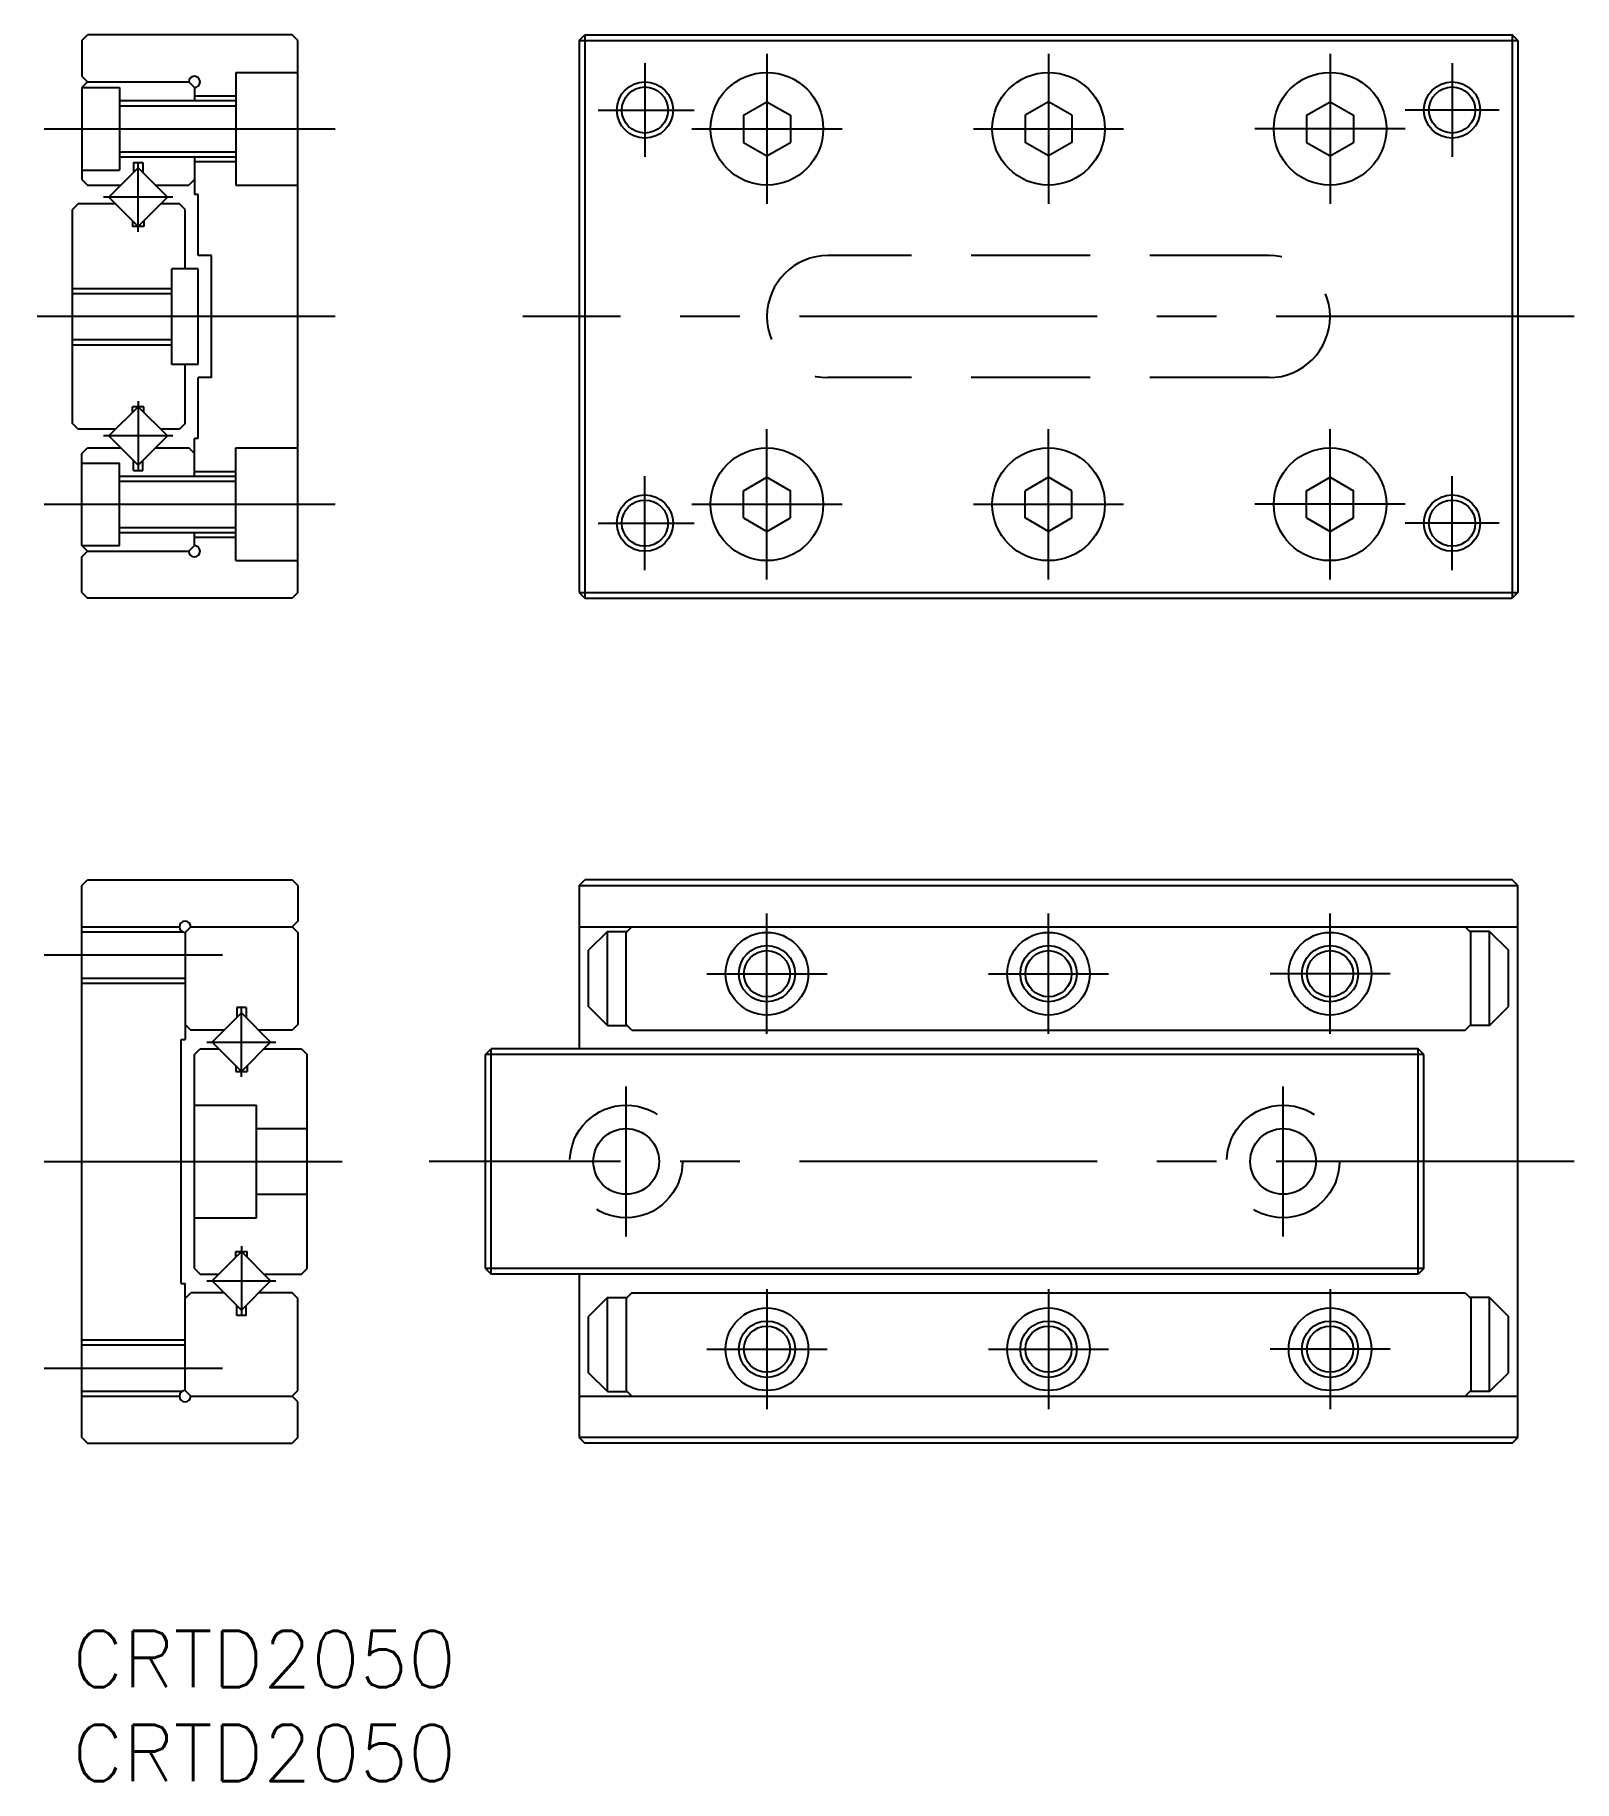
# Model space of a CAD drawing. Extents: x -2 to 80, y -8 to 85.
import ezdxf

# ---------------------------------------------------------------- set-up
doc = ezdxf.new("R2010")
doc.units = 0
doc.header["$LTSCALE"] = 0.5
doc.linetypes.add('CENTER', pattern=[50.8, 31.75, -6.35, 6.35, -6.35])
doc.linetypes.add('DASHED', pattern=[19.05, 12.7, -6.35])
for name, color, linetype in [('MSM_CENTER', 1, 'CENTER'), ('MSM_CONTINUOUS', 7, 'CONTINUOUS'), ('MSM_DASHED', 4, 'DASHED'), ('MSM_NARROW', 5, 'CONTINUOUS'), ('MSM_PART_NUMBER', 7, 'CONTINUOUS')]:
    doc.layers.add(name, color=color, linetype=linetype)
doc.styles.get("Standard").update_dxf_attribs({"font": 'txt.shx', "height": 3, "bigfont": 'bigfont.shx'})

# ---------------------------------------------------------------- blocks, each defined once
blk = doc.blocks.new('*U2')
at = {"layer": 'MSM_PART_NUMBER'}
blk.add_text('CRTD2050', height=3, dxfattribs=at).set_placement((0, -3))
blk = doc.blocks.new('*U3')
at = {"layer": 'MSM_PART_NUMBER'}
blk.add_text('CRTD2050', height=3, dxfattribs=at).set_placement((0, -8))

msp = doc.modelspace()

# ---------------------------------------------------------------- linework, layer by layer
at = {"layer": 'MSM_CENTER'}
for p, q in [((37, 84), (37, 76)), ((52, 84), (52, 76)), ((67, 84), (67, 76)), ((30.5, 83.5), (30.5, 78.5)), ((73.5, 83.5), (73.5, 78.5)), ((28, 81), (33.127, 81)), ((76, 81), (71, 81)), ((-1.5, 80), (14, 80)), ((33, 80), (41, 80)), ((48, 80), (56, 80)), ((71, 80), (63, 80)), ((3.5, 74.514), (3.5, 78.2)), ((5.343, 76.357), (1.657, 76.357)), ((14, 70), (-2, 70)), ((80, 70), (24, 70)), ((3.5, 65.486), (3.5, 61.8)), ((5.343, 63.643), (1.657, 63.643)), ((37, 56), (37, 64)), ((52, 56), (52, 64)), ((67, 56), (67, 64)), ((30.5, 56.5), (30.5, 61.5)), ((73.5, 56.5), (73.5, 61.5)), ((-1.5, 60), (14, 60)), ((33, 60), (41, 60)), ((48, 60), (56, 60)), ((71, 60), (63, 60)), ((28, 59), (33.127, 59)), ((76, 59), (71, 59)), ((37, 31.8), (37, 38.2)), ((52, 31.8), (52, 38.2)), ((67, 31.8), (67, 38.2)), ((-1.5, 36), (8, 36)), ((33.8, 35), (40.2, 35)), ((48.8, 35), (55.2, 35)), ((70.2, 35), (63.8, 35)), ((9, 29.514), (9, 33.2)), ((7.157, 31.357), (10.843, 31.357)), ((29.5, 21), (29.5, 29)), ((64.5, 21), (64.5, 29)), ((-1.5, 25), (14.5, 25)), ((80, 25), (19, 25)), ((9, 20.486), (9, 16.8)), ((7.157, 18.643), (10.843, 18.643)), ((37, 18.2), (37, 11.8)), ((52, 18.2), (52, 11.8)), ((67, 18.2), (67, 11.8)), ((33.8, 15), (40.2, 15)), ((48.8, 15), (55.2, 15)), ((70.2, 15), (63.8, 15)), ((-1.5, 14), (8, 14))]:
    msp.add_line(p, q, dxfattribs=at)
at = {"layer": 'MSM_CONTINUOUS'}
for p, q in [((0.5, 84.7), (0.8, 85)), ((0.5, 84.7), (0.5, 82.8)), ((11.7, 85), (0.8, 85)), ((12, 84.7), (11.7, 85)), ((12, 55.3), (12, 84.7)), ((27, 84.7), (27.3, 85)), ((27, 84.7), (77, 84.7)), ((27, 84.7), (27, 55.3)), ((27.3, 85), (76.7, 85)), ((27.3, 85), (27.3, 55)), ((76.7, 85), (76.7, 55)), ((77, 84.7), (76.7, 85)), ((77, 84.7), (77, 55.3)), ((0.5, 82.8), (0.8, 82.5)), ((8.7, 83), (12, 83)), ((8.7, 83), (8.7, 77)), ((0.8, 82.5), (0.5, 82.2)), ((0.5, 82.2), (0.5, 77.3)), ((0.5, 82.2), (2.5, 82.2)), ((0.8, 82.5), (6.2, 82.5)), ((2.5, 82.2), (2.5, 77.8)), ((6.2, 82.5), (6.5, 82.2)), ((6.5, 82.2), (6.5, 81.5)), ((2.5, 81.5), (8.7, 81.5)), ((6.5, 81.75), (8.7, 81.75)), ((35.75, 80.722), (37, 81.443)), ((37, 81.443), (38.25, 80.722)), ((52, 81.443), (50.75, 80.722)), ((53.25, 80.722), (52, 81.443)), ((65.75, 80.722), (67, 81.443)), ((67, 81.443), (68.25, 80.722)), ((35.75, 80.722), (35.75, 79.278)), ((38.25, 80.722), (38.25, 79.278)), ((50.75, 80.722), (50.75, 79.278)), ((53.25, 80.722), (53.25, 79.278)), ((65.75, 80.722), (65.75, 79.278)), ((68.25, 80.722), (68.25, 79.278)), ((35.75, 79.278), (37, 78.557)), ((37, 78.557), (38.25, 79.278)), ((52, 78.557), (50.75, 79.278)), ((53.25, 79.278), (52, 78.557)), ((65.75, 79.278), (67, 78.557)), ((67, 78.557), (68.25, 79.278)), ((2.5, 78.5), (8.7, 78.5)), ((3.25, 78.2), (3.75, 78.2)), ((3.25, 78.2), (3.25, 77.664)), ((3.75, 78.2), (3.75, 77.664)), ((6.5, 78.5), (6.5, 76.5)), ((6.5, 78.25), (8.7, 78.25)), ((0.5, 77.8), (2.5, 77.8)), ((0.5, 77.3), (0.8, 77)), ((3.5, 77.914), (1.943, 76.357)), ((3.5, 77.914), (5.057, 76.357)), ((6.5, 77.3), (6.2, 77)), ((0.8, 77), (2.585, 77)), ((3.5, 74.8), (1.943, 76.357)), ((5.057, 76.357), (3.5, 74.8)), ((4.414, 77), (6.2, 77)), ((6.7, 76.5), (6.5, 76.5)), ((6.7, 73.25), (6.7, 76.5)), ((8.7, 77), (12, 77)), ((0.3, 76), (0, 75.7)), ((0, 64.3), (0, 75.7)), ((2.3, 76), (0.3, 76)), ((5.7, 76), (4.7, 76)), ((6, 75.7), (5.7, 76)), ((6, 72.55), (6, 75.7)), ((3.2, 75.1), (3.2, 74.8)), ((3.8, 74.8), (3.2, 74.8)), ((3.8, 75.1), (3.8, 74.8)), ((5.3, 67.45), (5.3, 72.55)), ((6.7, 72.55), (5.3, 72.55)), ((7.4, 73.25), (6.7, 73.25)), ((6.7, 67.45), (6.7, 72.55)), ((7.4, 66.75), (7.4, 73.25)), ((0, 71.229), (5.3, 71.229)), ((0, 68.77), (5.3, 68.77)), ((6.7, 67.45), (5.3, 67.45)), ((6, 64.3), (6, 67.45)), ((6.7, 63.5), (6.7, 66.75)), ((7.4, 66.75), (6.7, 66.75)), ((3.5, 65.2), (1.943, 63.643)), ((3.8, 65.2), (3.2, 65.2)), ((3.2, 64.9), (3.2, 65.2)), ((5.057, 63.643), (3.5, 65.2)), ((3.8, 64.9), (3.8, 65.2)), ((0.3, 64), (0, 64.3)), ((6, 64.3), (5.7, 64)), ((2.3, 64), (0.3, 64)), ((3.5, 62.086), (1.943, 63.643)), ((3.5, 62.086), (5.057, 63.643)), ((5.7, 64), (4.7, 64)), ((6.5, 61.5), (6.5, 63.5)), ((6.7, 63.5), (6.5, 63.5)), ((0.5, 62.7), (0.8, 63)), ((0.5, 57.8), (0.5, 62.7)), ((0.8, 63), (2.585, 63)), ((3.25, 61.8), (3.25, 62.336)), ((3.75, 61.8), (3.75, 62.336)), ((4.414, 63), (6.2, 63)), ((6.5, 62.7), (6.2, 63)), ((8.7, 63), (12, 63)), ((8.7, 57), (8.7, 63)), ((0.5, 62.2), (2.5, 62.2)), ((2.5, 57.8), (2.5, 62.2)), ((2.5, 61.5), (8.7, 61.5)), ((3.25, 61.8), (3.75, 61.8)), ((6.5, 61.75), (8.7, 61.75)), ((35.75, 60.722), (37, 61.443)), ((37, 61.443), (38.25, 60.722)), ((52, 61.443), (50.75, 60.722)), ((53.25, 60.722), (52, 61.443)), ((65.75, 60.722), (67, 61.443)), ((67, 61.443), (68.25, 60.722)), ((35.75, 59.278), (35.75, 60.722)), ((38.25, 59.278), (38.25, 60.722)), ((50.75, 59.278), (50.75, 60.722)), ((53.25, 59.278), (53.25, 60.722)), ((65.75, 59.278), (65.75, 60.722)), ((68.25, 59.278), (68.25, 60.722)), ((35.75, 59.278), (37, 58.557)), ((37, 58.557), (38.25, 59.278)), ((52, 58.557), (50.75, 59.278)), ((53.25, 59.278), (52, 58.557)), ((65.75, 59.278), (67, 58.557)), ((67, 58.557), (68.25, 59.278)), ((0.8, 57.5), (0.5, 57.8)), ((0.5, 57.8), (2.5, 57.8)), ((2.5, 58.5), (8.7, 58.5)), ((6.2, 57.5), (6.5, 57.8)), ((6.5, 57.8), (6.5, 58.5)), ((6.5, 58.25), (8.7, 58.25)), ((0.5, 57.2), (0.8, 57.5)), ((0.5, 55.3), (0.5, 57.2)), ((0.8, 57.5), (6.2, 57.5)), ((8.7, 57), (12, 57)), ((0.5, 55.3), (0.8, 55)), ((11.7, 55), (0.8, 55)), ((12, 55.3), (11.7, 55)), ((27, 55.3), (77, 55.3)), ((27, 55.3), (27.3, 55)), ((27.3, 55), (76.7, 55)), ((77, 55.3), (76.7, 55)), ((0.5, 39.7), (0.8, 40)), ((0.8, 40), (11.7, 40)), ((12, 39.7), (11.7, 40)), ((27, 39.7), (27.3, 40)), ((76.7, 40), (27.3, 40)), ((61.7, 40), (27.3, 40)), ((76.7, 40), (27.3, 40)), ((77, 39.7), (76.7, 40)), ((76.7, 40), (77, 39.7)), ((0.5, 10.3), (0.5, 39.7)), ((12, 39.7), (12, 37.8)), ((27, 39.7), (77, 39.7)), ((27, 39.7), (27, 31)), ((77, 10.3), (77, 39.7)), ((0.5, 37.229), (5.87, 37.229)), ((6.3, 37.5), (6, 37.2)), ((6.3, 37.5), (11.7, 37.5)), ((12, 37.8), (11.7, 37.5)), ((11.7, 37.5), (12, 37.2)), ((27, 37.5), (77, 37.5)), ((28.5, 37.25), (27.5, 36.25)), ((28.5, 32.25), (28.5, 37.25)), ((28.5, 37.25), (29.55, 37.25)), ((29.5, 37.2), (29.8, 37.5)), ((29.5, 32.3), (29.5, 37.2)), ((74.5, 37.2), (74.2, 37.5)), ((75.5, 37.25), (74.45, 37.25)), ((74.5, 32.3), (74.5, 37.2)), ((75.5, 37.25), (76.5, 36.25)), ((75.5, 32.25), (75.5, 37.25)), ((6, 37.2), (6, 31.5)), ((12, 37.2), (12, 32.3)), ((27.5, 33.25), (27.5, 36.25)), ((76.5, 33.25), (76.5, 36.25)), ((0.5, 34.77), (6, 34.77)), ((9, 32.914), (7.443, 31.357)), ((8.75, 33.2), (8.75, 32.664)), ((9.25, 33.2), (8.75, 33.2)), ((9, 32.914), (10.557, 31.357)), ((9.25, 33.2), (9.25, 32.664)), ((28.5, 32.25), (27.5, 33.25)), ((75.5, 32.25), (76.5, 33.25)), ((6, 32.3), (6.3, 32)), ((8.086, 32), (6.3, 32)), ((11.7, 32), (9.915, 32)), ((12, 32.3), (11.7, 32)), ((28.5, 32.25), (29.55, 32.25)), ((29.8, 32), (29.5, 32.3)), ((29.8, 32), (74.2, 32)), ((74.2, 32), (74.5, 32.3)), ((75.5, 32.25), (74.45, 32.25)), ((5.8, 18.5), (5.8, 31.5)), ((5.8, 31.5), (6, 31.5)), ((6.5, 30.7), (6.8, 31)), ((6.5, 19.3), (6.5, 30.7)), ((6.8, 31), (7.8, 31)), ((7.443, 31.357), (9, 29.8)), ((9, 29.8), (10.557, 31.357)), ((10.2, 31), (12.2, 31)), ((12.2, 31), (12.5, 30.7)), ((12.5, 19.3), (12.5, 30.7)), ((22, 30.7), (22.3, 31)), ((72, 30.7), (22, 30.7)), ((22, 19.3), (22, 30.7)), ((71.7, 31), (22.3, 31)), ((22.3, 19), (22.3, 31)), ((71.7, 19), (71.7, 31)), ((72, 30.7), (71.7, 31)), ((72, 19.3), (72, 30.7)), ((8.7, 30.1), (8.7, 29.8)), ((8.7, 29.8), (9.3, 29.8)), ((9.3, 30.1), (9.3, 29.8)), ((6.5, 28), (9.8, 28)), ((9.8, 22), (9.8, 28)), ((9.8, 26.75), (12.5, 26.75)), ((9.8, 23.25), (12.5, 23.25)), ((6.5, 22), (9.8, 22)), ((7.443, 18.643), (9, 20.2)), ((8.7, 19.9), (8.7, 20.2)), ((8.7, 20.2), (9.3, 20.2)), ((9, 20.2), (10.557, 18.643)), ((9.3, 19.9), (9.3, 20.2)), ((6.5, 19.3), (6.8, 19)), ((6.8, 19), (7.8, 19)), ((9, 17.086), (7.443, 18.643)), ((9, 17.086), (10.557, 18.643)), ((10.2, 19), (12.2, 19)), ((12.2, 19), (12.5, 19.3)), ((72, 19.3), (22, 19.3)), ((22, 19.3), (22.3, 19)), ((71.7, 19), (22.3, 19)), ((27, 19), (27, 10.3)), ((72, 19.3), (71.7, 19)), ((5.8, 18.5), (6, 18.5)), ((6, 12.8), (6, 18.5)), ((6, 17.7), (6.3, 18)), ((8.086, 18), (6.3, 18)), ((11.7, 18), (9.915, 18)), ((12, 17.7), (11.7, 18)), ((12, 12.8), (12, 17.7)), ((28.5, 17.75), (27.5, 16.75)), ((28.5, 17.75), (29.55, 17.75)), ((28.5, 12.75), (28.5, 17.75)), ((29.8, 18), (29.5, 17.7)), ((29.5, 17.7), (29.5, 12.8)), ((29.8, 18), (74.2, 18)), ((74.2, 18), (74.5, 17.7)), ((75.5, 17.75), (74.45, 17.75)), ((74.5, 17.7), (74.5, 12.8)), ((75.5, 12.75), (75.5, 17.75)), ((75.5, 17.75), (76.5, 16.75)), ((8.75, 16.8), (8.75, 17.336)), ((9.25, 16.8), (8.75, 16.8)), ((9.25, 16.8), (9.25, 17.336)), ((27.5, 13.75), (27.5, 16.75)), ((76.5, 13.75), (76.5, 16.75)), ((0.5, 15.229), (6, 15.229)), ((28.5, 12.75), (27.5, 13.75)), ((75.5, 12.75), (76.5, 13.75)), ((0.5, 12.77), (5.87, 12.77)), ((6.3, 12.5), (6, 12.8)), ((6.3, 12.5), (11.7, 12.5)), ((11.7, 12.5), (12, 12.8)), ((12, 12.2), (11.7, 12.5)), ((12, 10.3), (12, 12.2)), ((27, 12.5), (77, 12.5)), ((28.5, 12.75), (29.55, 12.75)), ((29.5, 12.8), (29.8, 12.5)), ((74.5, 12.8), (74.2, 12.5)), ((75.5, 12.75), (74.45, 12.75)), ((0.5, 10.3), (0.8, 10)), ((12, 10.3), (11.7, 10)), ((27, 10.3), (27.3, 10)), ((77, 10.3), (27, 10.3)), ((76.7, 10), (77, 10.3)), ((0.8, 10), (11.7, 10)), ((76.7, 10), (27.3, 10))]:
    msp.add_line(p, q, dxfattribs=at)
for centre, radius in [((37, 80), 3), ((52, 80), 3), ((67, 80), 3), ((30.5, 81), 1.23), ((73.5, 81), 1.23), ((37, 60), 3), ((52, 60), 3), ((67, 60), 3), ((30.5, 59), 1.23), ((73.5, 59), 1.23), ((37, 35), 2.2), ((52, 35), 2.2), ((67, 35), 2.2), ((37, 35), 1.5), ((52, 35), 1.5), ((67, 35), 1.5), ((29.5, 25), 1.75), ((64.5, 25), 1.75), ((37, 15), 2.2), ((52, 15), 2.2), ((67, 15), 2.2), ((37, 15), 1.5), ((52, 15), 1.5), ((67, 15), 1.5)]:
    msp.add_circle(centre, radius, dxfattribs=at)
for centre, start, end in [((6.5, 82.5), 270, 180), ((6.5, 57.5), 180, 90), ((6, 37.5), 0, 270), ((6, 12.5), 90, 0)]:
    msp.add_arc(centre, 0.3, start, end, dxfattribs=at)
at = {"layer": 'MSM_DASHED'}
for p, q in [((63.75, 73.25), (40.25, 73.25)), ((63.75, 66.75), (40.25, 66.75))]:
    msp.add_line(p, q, dxfattribs=at)
for centre in [(29.5, 25), (64.5, 25)]:
    msp.add_circle(centre, 3, dxfattribs=at)
for centre, start, end in [((40.25, 70), 90, 270), ((63.75, 70), 270, 90)]:
    msp.add_arc(centre, 3.25, start, end, dxfattribs=at)
at = {"layer": 'MSM_NARROW'}
for p, q in [((2.5, 81.229), (8.7, 81.229)), ((2.5, 78.77), (8.7, 78.77)), ((0, 71.5), (5.3, 71.5)), ((0, 68.5), (5.3, 68.5)), ((2.5, 61.229), (8.7, 61.229)), ((2.5, 58.77), (8.7, 58.77)), ((0.5, 37.5), (5.7, 37.5)), ((0.5, 34.5), (6, 34.5)), ((0.5, 15.5), (6, 15.5)), ((0.5, 12.5), (5.7, 12.5))]:
    msp.add_line(p, q, dxfattribs=at)
for centre, radius in [((30.5, 81), 1.5), ((73.5, 81), 1.5), ((30.5, 59), 1.5), ((73.5, 59), 1.5), ((37, 35), 1.23), ((52, 35), 1.23), ((67, 35), 1.23), ((37, 15), 1.23), ((52, 15), 1.23), ((67, 15), 1.23)]:
    msp.add_circle(centre, radius, dxfattribs=at)

# ---------------------------------------------------------------- block references
at = {"layer": 'MSM_CONTINUOUS'}
for name in ['*U2', '*U3']:
    msp.add_blockref(name, (0, 0), dxfattribs=at)

doc.saveas('drawing.dxf')
